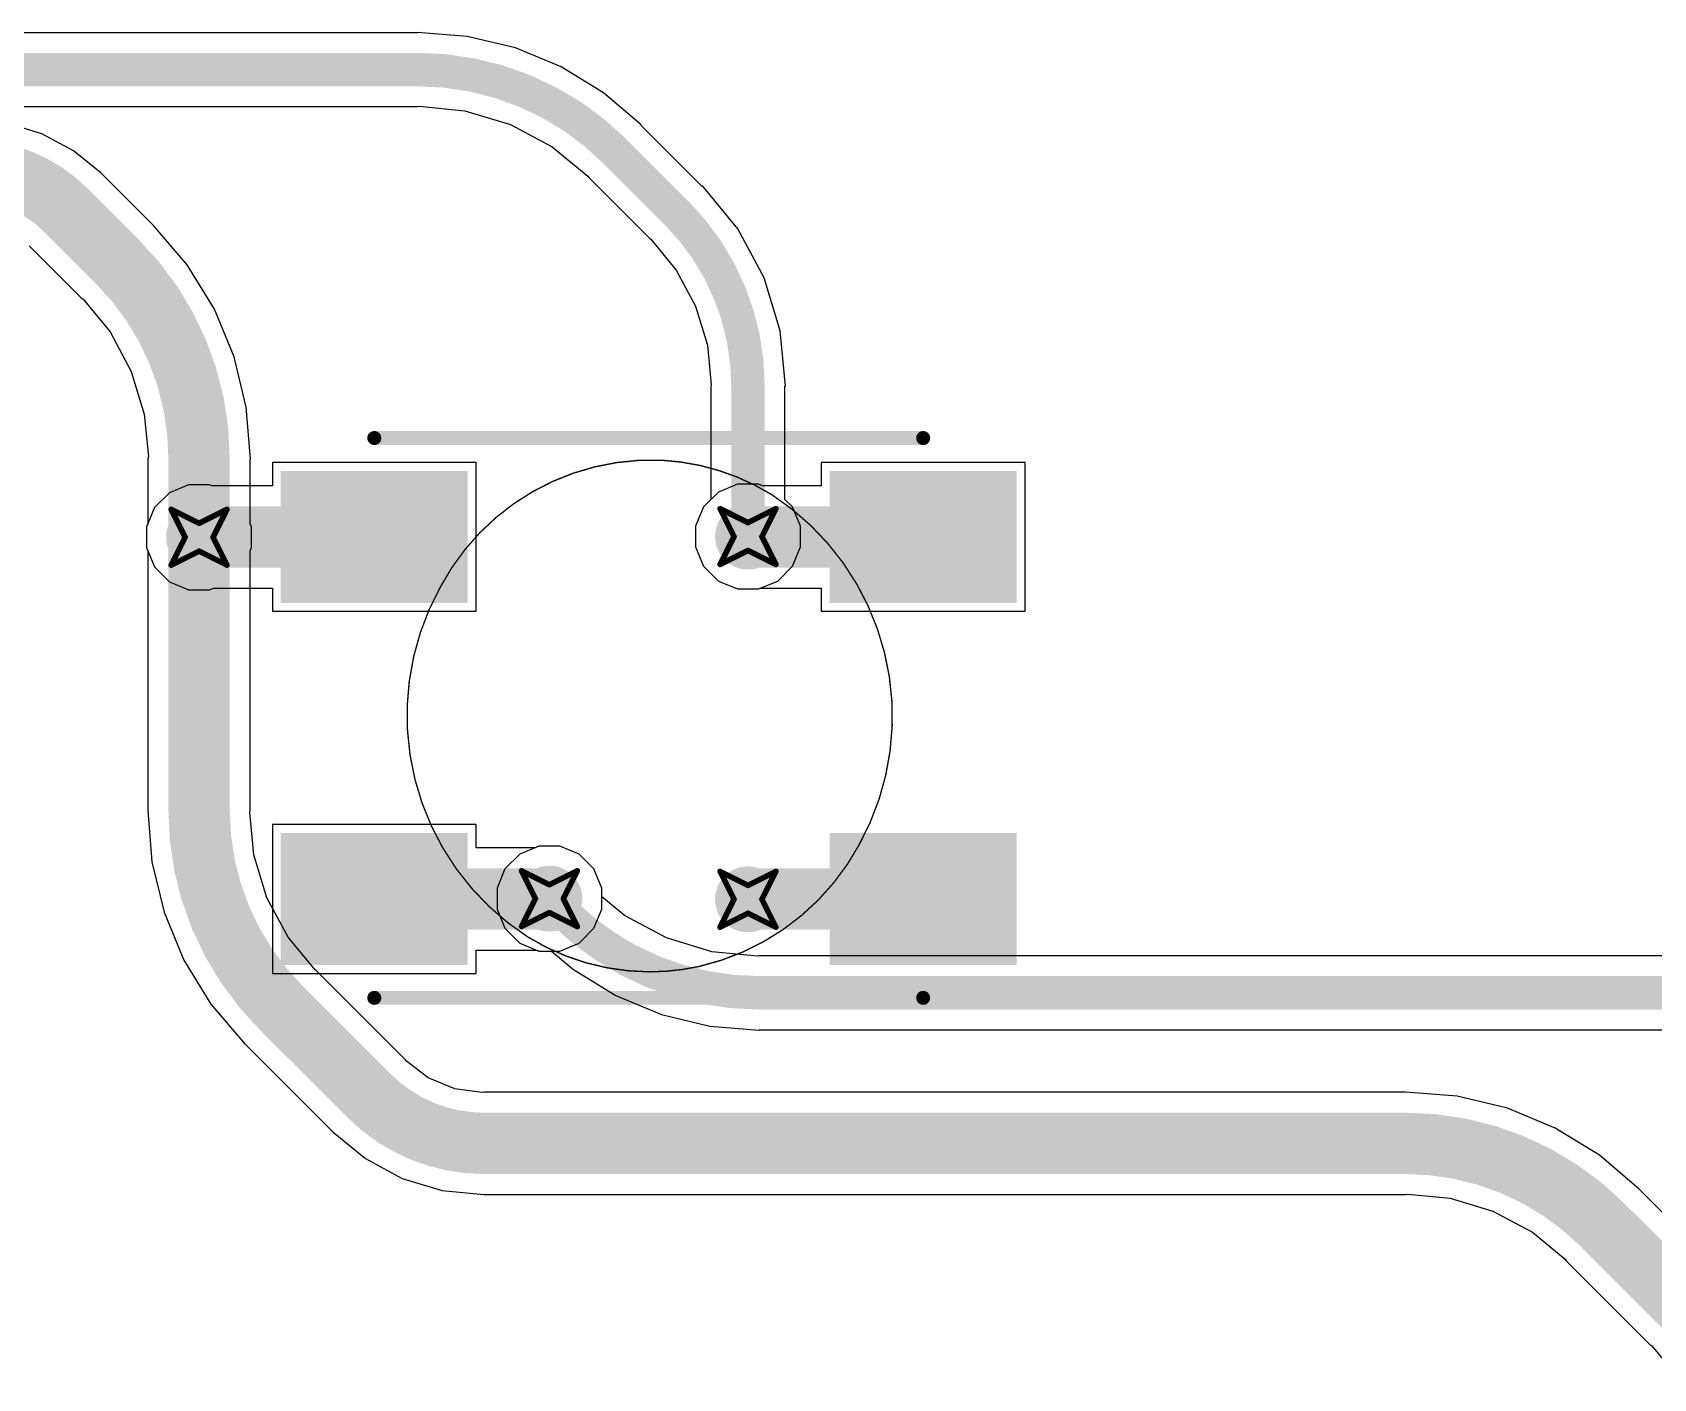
# Model space of a CAD drawing. Header units: inches. Extents: x -11 to 1110, y -7 to 455.
# Drawn here: x 563.1 to 577.86, y 254.47 to 266.74 of the extents above; entities that cross this region are included whole.
import ezdxf

# ---------------------------------------------------------------- set-up
doc = ezdxf.new("R2010")
doc.units = ezdxf.units.IN
for name, color, linetype in [('Bottom Layer', 5, 'Continuous'), ('Drill Drawing', 1, 'Continuous'), ('Mechanical 7', 56, 'Continuous'), ('Top Layer', 1, 'Continuous'), ('Top Overlay', 2, 'Continuous'), ('Top Paste', 8, 'Continuous'), ('Top Solder', 216, 'Continuous'), ('Via Holes', 16, 'Continuous')]:
    doc.layers.add(name, color=color, linetype=linetype)

msp = doc.modelspace()

# ---------------------------------------------------------------- hatches: boundary and pattern name
at = {"layer": 'Bottom Layer'}
h = msp.add_hatch(color=5, dxfattribs=at)
edge = h.paths.add_edge_path()
edge.add_arc((564.615, 262.14), 0.3, 0, 360)
h = msp.add_hatch(color=5, dxfattribs=at)
edge = h.paths.add_edge_path()
edge.add_arc((569.615, 262.146), 0.3, 0, 360)
h = msp.add_hatch(color=5, dxfattribs=at)
edge = h.paths.add_edge_path()
edge.add_arc((567.806, 258.846), 0.3, 0, 360)
h = msp.add_hatch(color=5, dxfattribs=at)
edge = h.paths.add_edge_path()
edge.add_arc((569.615, 258.84), 0.3, 0, 360)
at = {"layer": 'Top Layer'}
for points in [[(565.461, 262.643), (566.961, 262.643), (566.961, 261.643), (565.461, 261.643)], [(571.961, 261.643), (570.461, 261.643), (570.461, 262.643), (571.961, 262.643)], [(565.461, 259.343), (566.961, 259.343), (566.961, 258.343), (565.461, 258.343)], [(570.461, 259.343), (571.961, 259.343), (571.961, 258.343), (570.461, 258.343)]]:
    msp.add_hatch(color=1, dxfattribs=at).paths.add_polyline_path(points)
h = msp.add_hatch(color=1, dxfattribs=at)
edge = h.paths.add_edge_path()
edge.add_arc((564.615, 262.14), 0.3, 0, 360)
h = msp.add_hatch(color=1, dxfattribs=at)
edge = h.paths.add_edge_path()
edge.add_arc((569.615, 262.146), 0.3, 0, 360)
h = msp.add_hatch(color=1, dxfattribs=at)
edge = h.paths.add_edge_path()
edge.add_arc((567.806, 258.846), 0.3, 0, 360)
h = msp.add_hatch(color=1, dxfattribs=at)
edge = h.paths.add_edge_path()
edge.add_arc((569.615, 258.84), 0.3, 0, 360)
at = {"layer": 'Top Paste'}
for points in [[(565.461, 262.643), (566.961, 262.643), (566.961, 261.643), (565.461, 261.643)], [(571.961, 261.643), (570.461, 261.643), (570.461, 262.643), (571.961, 262.643)], [(565.461, 259.343), (566.961, 259.343), (566.961, 258.343), (565.461, 258.343)], [(570.461, 259.343), (571.961, 259.343), (571.961, 258.343), (570.461, 258.343)]]:
    msp.add_hatch(color=8, dxfattribs=at).paths.add_polyline_path(points)
at = {"layer": 'Top Solder'}
for points in [[(565.359, 262.745), (567.062, 262.745), (567.062, 261.541), (565.359, 261.541)], [(572.062, 261.541), (570.359, 261.541), (570.359, 262.745), (572.062, 262.745)], [(565.359, 259.445), (567.062, 259.445), (567.062, 258.241), (565.359, 258.241)], [(570.359, 259.445), (572.062, 259.445), (572.062, 258.241), (570.359, 258.241)]]:
    msp.add_hatch(color=216, dxfattribs=at).paths.add_polyline_path(points)
at = {"layer": 'Via Holes'}
h = msp.add_hatch(color=7, dxfattribs=at)
edge = h.paths.add_edge_path()
edge.add_arc((564.615, 262.14), 0.15, 0, 360)
h = msp.add_hatch(color=7, dxfattribs=at)
edge = h.paths.add_edge_path()
edge.add_arc((569.615, 262.146), 0.15, 0, 360)
h = msp.add_hatch(color=7, dxfattribs=at)
edge = h.paths.add_edge_path()
edge.add_arc((567.806, 258.846), 0.15, 0, 360)
h = msp.add_hatch(color=7, dxfattribs=at)
edge = h.paths.add_edge_path()
edge.add_arc((569.615, 258.84), 0.15, 0, 360)

# ---------------------------------------------------------------- linework, layer by layer
at = {"layer": 'Bottom Layer'}
for p, q in [((566.606, 266.738), (554.815, 266.738)), ((567.056, 266.705), (566.606, 266.741)), ((566.606, 266.741), (566.606, 266.738)), ((567.496, 266.6), (567.056, 266.705)), ((567.913, 266.427), (567.496, 266.6)), ((568.298, 266.191), (567.913, 266.427)), ((568.642, 265.898), (568.298, 266.191)), ((562.626, 266.065), (566.606, 266.065)), ((566.606, 266.065), (566.621, 266.068)), ((566.621, 266.068), (567.037, 266.027)), ((567.037, 266.027), (567.451, 265.901)), ((563.182, 265.818), (562.867, 265.914)), ((563.472, 265.663), (563.182, 265.818)), ((567.451, 265.901), (567.832, 265.697)), ((568.64, 265.896), (568.642, 265.898)), ((569.198, 265.338), (568.64, 265.896)), ((567.832, 265.697), (568.156, 265.432)), ((563.72, 265.46), (563.472, 265.663)), ((563.727, 265.455), (563.72, 265.46)), ((564.201, 264.981), (563.727, 265.455)), ((568.156, 265.432), (568.164, 265.42)), ((568.164, 265.42), (568.722, 264.862)), ((569.202, 265.342), (569.198, 265.338)), ((569.198, 265.338), (569.198, 265.338)), ((569.523, 264.951), (569.202, 265.342)), ((564.507, 264.622), (564.201, 264.981)), ((564.201, 264.981), (564.201, 264.981)), ((564.201, 264.981), (564.201, 264.981)), ((569.761, 264.505), (569.523, 264.951)), ((563.068, 264.796), (563.542, 264.322)), ((568.722, 264.862), (568.73, 264.856)), ((568.73, 264.856), (568.961, 264.575)), ((564.754, 264.22), (564.507, 264.622)), ((568.961, 264.575), (569.137, 264.246)), ((569.908, 264.021), (569.761, 264.505)), ((563.542, 264.322), (563.559, 264.31)), ((563.559, 264.31), (563.805, 264.011)), ((564.934, 263.784), (564.754, 264.22)), ((569.137, 264.246), (569.245, 263.889)), ((563.805, 264.011), (563.997, 263.651)), ((569.958, 263.518), (569.908, 264.021)), ((565.045, 263.326), (564.934, 263.784)), ((569.245, 263.889), (569.28, 263.528)), ((563.997, 263.651), (564.115, 263.261)), ((569.28, 263.528), (569.278, 263.518)), ((569.278, 263.518), (569.278, 262.485)), ((569.952, 262.485), (569.952, 263.518)), ((569.952, 263.518), (569.958, 263.518)), ((565.082, 262.855), (565.045, 263.326)), ((564.115, 263.261), (564.153, 262.876)), ((564.153, 262.876), (564.149, 262.855)), ((564.149, 262.855), (564.149, 262.263)), ((565.081, 262.263), (565.081, 262.855)), ((565.081, 262.855), (565.082, 262.855)), ((569.278, 262.485), (569.21, 262.417)), ((570.02, 262.417), (569.952, 262.485)), ((569.21, 262.417), (569.137, 262.241)), ((570.093, 262.241), (570.02, 262.417)), ((564.149, 262.263), (564.137, 262.235)), ((564.137, 262.235), (564.137, 262.045)), ((565.093, 262.235), (565.081, 262.263)), ((565.093, 262.045), (565.093, 262.235)), ((569.137, 262.241), (569.137, 262.051)), ((570.093, 262.051), (570.093, 262.241)), ((564.137, 262.045), (564.149, 262.017)), ((564.149, 262.017), (564.149, 259.651)), ((565.081, 262.017), (565.093, 262.045)), ((565.081, 259.651), (565.081, 262.017)), ((569.137, 262.051), (569.21, 261.876)), ((570.02, 261.876), (570.093, 262.051)), ((569.21, 261.876), (569.345, 261.741)), ((569.886, 261.741), (570.02, 261.876)), ((569.345, 261.741), (569.52, 261.669)), ((569.71, 261.669), (569.886, 261.741)), ((569.52, 261.669), (569.71, 261.669)), ((564.149, 259.651), (564.149, 259.651)), ((564.149, 259.651), (564.186, 259.181)), ((565.077, 259.63), (565.081, 259.651)), ((565.115, 259.245), (565.077, 259.63)), ((567.711, 259.324), (567.536, 259.252)), ((567.901, 259.324), (567.711, 259.324)), ((568.077, 259.252), (567.901, 259.324)), ((564.186, 259.181), (564.296, 258.722)), ((565.233, 258.855), (565.115, 259.245)), ((567.536, 259.252), (567.401, 259.117)), ((568.211, 259.117), (568.077, 259.252)), ((567.401, 259.117), (567.329, 258.941)), ((568.284, 258.941), (568.211, 259.117)), ((567.329, 258.941), (567.329, 258.751)), ((568.284, 258.862), (568.284, 258.941)), ((565.426, 258.495), (565.233, 258.855)), ((567.329, 258.751), (567.401, 258.576)), ((568.491, 258.692), (568.284, 258.862)), ((564.296, 258.722), (564.476, 258.286)), ((568.872, 258.488), (568.491, 258.692)), ((565.671, 258.196), (565.426, 258.495)), ((567.401, 258.576), (567.536, 258.441)), ((567.536, 258.441), (567.711, 258.369)), ((569.286, 258.362), (568.872, 258.488)), ((564.476, 258.286), (564.723, 257.884)), ((567.711, 258.369), (567.826, 258.369)), ((567.826, 258.369), (568.025, 258.199)), ((569.702, 258.322), (569.286, 258.362)), ((569.717, 258.324), (569.702, 258.322)), ((579.744, 258.324), (569.717, 258.324)), ((565.689, 258.185), (565.671, 258.196)), ((566.496, 257.378), (565.689, 258.185)), ((568.025, 258.199), (568.41, 257.963)), ((564.723, 257.884), (565.029, 257.525)), ((568.41, 257.963), (568.827, 257.79)), ((568.827, 257.79), (569.267, 257.684)), ((569.267, 257.684), (569.717, 257.649)), ((569.717, 257.649), (569.717, 257.651)), ((569.717, 257.651), (579.744, 257.651)), ((565.029, 257.525), (565.029, 257.525)), ((565.029, 257.525), (565.836, 256.718)), ((566.504, 257.365), (566.496, 257.378)), ((566.702, 257.213), (566.504, 257.365)), ((566.946, 257.112), (566.702, 257.213)), ((567.194, 257.079), (566.946, 257.112)), ((567.208, 257.082), (567.194, 257.079)), ((575.604, 257.082), (567.208, 257.082)), ((576.074, 257.046), (575.604, 257.083)), ((575.604, 257.083), (575.604, 257.082)), ((576.533, 256.936), (576.074, 257.046)), ((576.969, 256.755), (576.533, 256.936)), ((565.836, 256.718), (565.836, 256.718)), ((565.836, 256.718), (566.13, 256.477)), ((577.371, 256.508), (576.969, 256.755)), ((566.13, 256.477), (566.466, 256.297)), ((577.73, 256.202), (577.371, 256.508)), ((566.466, 256.297), (566.83, 256.187)), ((566.83, 256.187), (567.208, 256.15)), ((567.208, 256.15), (567.208, 256.15)), ((567.208, 256.15), (575.604, 256.15)), ((575.604, 256.15), (575.625, 256.154)), ((575.625, 256.154), (576.01, 256.116)), ((576.01, 256.116), (576.4, 255.998)), ((578.49, 255.442), (577.73, 256.202)), ((577.73, 256.202), (577.73, 256.202)), ((576.4, 255.998), (576.76, 255.806)), ((576.76, 255.806), (577.059, 255.56)), ((577.059, 255.56), (577.071, 255.543)), ((577.071, 255.543), (577.83, 254.783)), ((577.83, 254.783), (577.848, 254.771)), ((577.848, 254.771), (578.093, 254.472))]:
    msp.add_line(p, q, dxfattribs=at)
for points in [[(554.815, 266.402, 0.305, 0.305, 0), (566.606, 266.402, 0.305, 0.305, 0)], [(566.606, 266.402, 0.305, 0.305, -0.198912), (568.402, 265.658, 0.305, 0.305, 0)], [(562.539, 265.481, 0.559, 0.559, -0.198912), (563.397, 265.125, 0.559, 0.559, 0)], [(568.402, 265.658, 0.305, 0.305, 0), (568.96, 265.1, 0.305, 0.305, 0)], [(563.397, 265.125, 0.559, 0.559, 0), (563.871, 264.651, 0.559, 0.559, 0)], [(568.96, 265.1, 0.305, 0.305, -0.198897), (569.615, 263.518, 0.305, 0.305, 0)], [(563.871, 264.651, 0.559, 0.559, -0.198912), (564.615, 262.855, 0.559, 0.559, 0)], [(569.615, 262.146, 0.305, 0.305, 0), (569.615, 263.518, 0.305, 0.305, 0)], [(564.615, 262.14, 0.559, 0.559, 0), (564.615, 262.855, 0.559, 0.559, 0)], [(564.615, 259.651, 0.559, 0.559, 0), (564.615, 262.14, 0.559, 0.559, 0)], [(565.359, 257.855, 0.559, 0.559, -0.198912), (564.615, 259.651, 0.559, 0.559, 0)], [(567.806, 258.846, 0.305, 0.305, 0), (567.921, 258.732, 0.305, 0.305, 0)], [(569.717, 257.988, 0.305, 0.305, -0.198912), (567.921, 258.732, 0.305, 0.305, 0)], [(569.717, 257.988, 0.305, 0.305, 0), (579.744, 257.988, 0.305, 0.305, 0)], [(565.359, 257.855, 0.559, 0.559, 0), (566.166, 257.048, 0.559, 0.559, 0)], [(567.208, 256.616, 0.559, 0.559, -0.198912), (566.166, 257.048, 0.559, 0.559, 0)], [(567.208, 256.616, 0.559, 0.559, 0), (575.604, 256.616, 0.559, 0.559, 0)], [(575.604, 256.616, 0.559, 0.559, -0.198912), (577.4, 255.872, 0.559, 0.559, 0)], [(577.4, 255.872, 0.559, 0.559, 0), (578.16, 255.112, 0.559, 0.559, 0)]]:
    msp.add_lwpolyline(points, format="xyseb", dxfattribs=at)
for points in [[(566.53, 266.402, 0.152, 0.152, 1), (566.682, 266.402, 0.152, 0.152, 1)], [(566.53, 266.402, 0.152, 0.152, 1), (566.682, 266.402, 0.152, 0.152, 1)], [(568.326, 265.658, 0.152, 0.152, 1), (568.478, 265.658, 0.152, 0.152, 1)], [(568.326, 265.658, 0.152, 0.152, 1), (568.478, 265.658, 0.152, 0.152, 1)], [(563.258, 265.125, 0.279, 0.279, 1), (563.537, 265.125, 0.279, 0.279, 1)], [(563.258, 265.125, 0.279, 0.279, 1), (563.537, 265.125, 0.279, 0.279, 1)], [(568.884, 265.1, 0.152, 0.152, 1), (569.036, 265.1, 0.152, 0.152, 1)], [(568.884, 265.1, 0.152, 0.152, 1), (569.036, 265.1, 0.152, 0.152, 1)], [(563.732, 264.651, 0.279, 0.279, 1), (564.011, 264.651, 0.279, 0.279, 1)], [(563.732, 264.651, 0.279, 0.279, 1), (564.011, 264.651, 0.279, 0.279, 1)], [(569.539, 263.518, 0.152, 0.152, 1), (569.691, 263.518, 0.152, 0.152, 1)], [(569.539, 263.518, 0.152, 0.152, 1), (569.691, 263.518, 0.152, 0.152, 1)], [(564.475, 262.855, 0.279, 0.279, 1), (564.755, 262.855, 0.279, 0.279, 1)], [(564.475, 262.855, 0.279, 0.279, 1), (564.755, 262.855, 0.279, 0.279, 1)], [(564.475, 262.14, 0.279, 0.279, 1), (564.755, 262.14, 0.279, 0.279, 1)], [(564.475, 262.14, 0.279, 0.279, 1), (564.755, 262.14, 0.279, 0.279, 1)], [(569.539, 262.146, 0.152, 0.152, 1), (569.691, 262.146, 0.152, 0.152, 1)], [(564.475, 259.651, 0.279, 0.279, 1), (564.755, 259.651, 0.279, 0.279, 1)], [(564.475, 259.651, 0.279, 0.279, 1), (564.755, 259.651, 0.279, 0.279, 1)], [(567.73, 258.846, 0.152, 0.152, 1), (567.883, 258.846, 0.152, 0.152, 1)], [(567.845, 258.732, 0.152, 0.152, 1), (567.997, 258.732, 0.152, 0.152, 1)], [(567.845, 258.732, 0.152, 0.152, 1), (567.997, 258.732, 0.152, 0.152, 1)], [(569.641, 257.988, 0.152, 0.152, 1), (569.793, 257.988, 0.152, 0.152, 1)], [(569.641, 257.988, 0.152, 0.152, 1), (569.793, 257.988, 0.152, 0.152, 1)], [(565.219, 257.855, 0.279, 0.279, 1), (565.499, 257.855, 0.279, 0.279, 1)], [(565.219, 257.855, 0.279, 0.279, 1), (565.499, 257.855, 0.279, 0.279, 1)], [(566.026, 257.048, 0.279, 0.279, 1), (566.306, 257.048, 0.279, 0.279, 1)], [(566.026, 257.048, 0.279, 0.279, 1), (566.306, 257.048, 0.279, 0.279, 1)], [(567.069, 256.616, 0.279, 0.279, 1), (567.348, 256.616, 0.279, 0.279, 1)], [(567.069, 256.616, 0.279, 0.279, 1), (567.348, 256.616, 0.279, 0.279, 1)], [(575.464, 256.616, 0.279, 0.279, 1), (575.744, 256.616, 0.279, 0.279, 1)], [(575.464, 256.616, 0.279, 0.279, 1), (575.744, 256.616, 0.279, 0.279, 1)], [(577.26, 255.872, 0.279, 0.279, 1), (577.54, 255.872, 0.279, 0.279, 1)], [(577.26, 255.872, 0.279, 0.279, 1), (577.54, 255.872, 0.279, 0.279, 1)]]:
    msp.add_lwpolyline(points, format="xyseb", close=True, dxfattribs=at)
at = {"layer": 'Drill Drawing'}
for points in [[(569.361, 262.4, 0.0508, 0.0508, 0), (569.615, 262.273, 0.0508, 0.0508, 0)], [(569.361, 262.4, 0.0508, 0.0508, 0), (569.488, 262.146, 0.0508, 0.0508, 0)], [(569.615, 262.273, 0.0508, 0.0508, 0), (569.869, 262.4, 0.0508, 0.0508, 0)], [(569.742, 262.146, 0.0508, 0.0508, 0), (569.869, 262.4, 0.0508, 0.0508, 0)], [(564.361, 262.394, 0.0508, 0.0508, 0), (564.615, 262.267, 0.0508, 0.0508, 0)], [(564.361, 262.394, 0.0508, 0.0508, 0), (564.488, 262.14, 0.0508, 0.0508, 0)], [(564.615, 262.267, 0.0508, 0.0508, 0), (564.869, 262.394, 0.0508, 0.0508, 0)], [(564.742, 262.14, 0.0508, 0.0508, 0), (564.869, 262.394, 0.0508, 0.0508, 0)], [(564.361, 261.886, 0.0508, 0.0508, 0), (564.488, 262.14, 0.0508, 0.0508, 0)], [(564.742, 262.14, 0.0508, 0.0508, 0), (564.869, 261.886, 0.0508, 0.0508, 0)], [(569.361, 261.892, 0.0508, 0.0508, 0), (569.488, 262.146, 0.0508, 0.0508, 0)], [(569.742, 262.146, 0.0508, 0.0508, 0), (569.869, 261.892, 0.0508, 0.0508, 0)], [(564.361, 261.886, 0.0508, 0.0508, 0), (564.615, 262.013, 0.0508, 0.0508, 0)], [(564.615, 262.013, 0.0508, 0.0508, 0), (564.869, 261.886, 0.0508, 0.0508, 0)], [(569.361, 261.892, 0.0508, 0.0508, 0), (569.615, 262.019, 0.0508, 0.0508, 0)], [(569.615, 262.019, 0.0508, 0.0508, 0), (569.869, 261.892, 0.0508, 0.0508, 0)], [(567.552, 259.1, 0.0508, 0.0508, 0), (567.806, 258.973, 0.0508, 0.0508, 0)], [(567.552, 259.1, 0.0508, 0.0508, 0), (567.679, 258.846, 0.0508, 0.0508, 0)], [(567.806, 258.973, 0.0508, 0.0508, 0), (568.06, 259.1, 0.0508, 0.0508, 0)], [(567.933, 258.846, 0.0508, 0.0508, 0), (568.06, 259.1, 0.0508, 0.0508, 0)], [(569.361, 259.094, 0.0508, 0.0508, 0), (569.615, 258.967, 0.0508, 0.0508, 0)], [(569.361, 259.094, 0.0508, 0.0508, 0), (569.488, 258.84, 0.0508, 0.0508, 0)], [(569.615, 258.967, 0.0508, 0.0508, 0), (569.869, 259.094, 0.0508, 0.0508, 0)], [(569.742, 258.84, 0.0508, 0.0508, 0), (569.869, 259.094, 0.0508, 0.0508, 0)], [(567.552, 258.592, 0.0508, 0.0508, 0), (567.679, 258.846, 0.0508, 0.0508, 0)], [(567.552, 258.592, 0.0508, 0.0508, 0), (567.806, 258.719, 0.0508, 0.0508, 0)], [(567.806, 258.719, 0.0508, 0.0508, 0), (568.06, 258.592, 0.0508, 0.0508, 0)], [(567.933, 258.846, 0.0508, 0.0508, 0), (568.06, 258.592, 0.0508, 0.0508, 0)], [(569.361, 258.586, 0.0508, 0.0508, 0), (569.488, 258.84, 0.0508, 0.0508, 0)], [(569.361, 258.586, 0.0508, 0.0508, 0), (569.615, 258.713, 0.0508, 0.0508, 0)], [(569.615, 258.713, 0.0508, 0.0508, 0), (569.869, 258.586, 0.0508, 0.0508, 0)], [(569.742, 258.84, 0.0508, 0.0508, 0), (569.869, 258.586, 0.0508, 0.0508, 0)]]:
    msp.add_lwpolyline(points, format="xyseb", dxfattribs=at)
for points in [[(569.348, 262.4, 0.0254, 0.0254, 1), (569.374, 262.4, 0.0254, 0.0254, 1)], [(569.348, 262.4, 0.0254, 0.0254, 1), (569.374, 262.4, 0.0254, 0.0254, 1)], [(569.856, 262.4, 0.0254, 0.0254, 1), (569.882, 262.4, 0.0254, 0.0254, 1)], [(569.856, 262.4, 0.0254, 0.0254, 1), (569.882, 262.4, 0.0254, 0.0254, 1)], [(564.348, 262.394, 0.0254, 0.0254, 1), (564.374, 262.394, 0.0254, 0.0254, 1)], [(564.348, 262.394, 0.0254, 0.0254, 1), (564.374, 262.394, 0.0254, 0.0254, 1)], [(564.602, 262.267, 0.0254, 0.0254, 1), (564.628, 262.267, 0.0254, 0.0254, 1)], [(564.602, 262.267, 0.0254, 0.0254, 1), (564.628, 262.267, 0.0254, 0.0254, 1)], [(564.856, 262.394, 0.0254, 0.0254, 1), (564.882, 262.394, 0.0254, 0.0254, 1)], [(564.856, 262.394, 0.0254, 0.0254, 1), (564.882, 262.394, 0.0254, 0.0254, 1)], [(569.602, 262.273, 0.0254, 0.0254, 1), (569.628, 262.273, 0.0254, 0.0254, 1)], [(569.602, 262.273, 0.0254, 0.0254, 1), (569.628, 262.273, 0.0254, 0.0254, 1)], [(564.475, 262.14, 0.0254, 0.0254, 1), (564.501, 262.14, 0.0254, 0.0254, 1)], [(564.475, 262.14, 0.0254, 0.0254, 1), (564.501, 262.14, 0.0254, 0.0254, 1)], [(564.729, 262.14, 0.0254, 0.0254, 1), (564.755, 262.14, 0.0254, 0.0254, 1)], [(564.729, 262.14, 0.0254, 0.0254, 1), (564.755, 262.14, 0.0254, 0.0254, 1)], [(569.475, 262.146, 0.0254, 0.0254, 1), (569.501, 262.146, 0.0254, 0.0254, 1)], [(569.475, 262.146, 0.0254, 0.0254, 1), (569.501, 262.146, 0.0254, 0.0254, 1)], [(569.729, 262.146, 0.0254, 0.0254, 1), (569.755, 262.146, 0.0254, 0.0254, 1)], [(569.729, 262.146, 0.0254, 0.0254, 1), (569.755, 262.146, 0.0254, 0.0254, 1)], [(564.602, 262.013, 0.0254, 0.0254, 1), (564.628, 262.013, 0.0254, 0.0254, 1)], [(564.602, 262.013, 0.0254, 0.0254, 1), (564.628, 262.013, 0.0254, 0.0254, 1)], [(569.602, 262.019, 0.0254, 0.0254, 1), (569.628, 262.019, 0.0254, 0.0254, 1)], [(569.602, 262.019, 0.0254, 0.0254, 1), (569.628, 262.019, 0.0254, 0.0254, 1)], [(564.348, 261.886, 0.0254, 0.0254, 1), (564.374, 261.886, 0.0254, 0.0254, 1)], [(564.348, 261.886, 0.0254, 0.0254, 1), (564.374, 261.886, 0.0254, 0.0254, 1)], [(564.856, 261.886, 0.0254, 0.0254, 1), (564.882, 261.886, 0.0254, 0.0254, 1)], [(564.856, 261.886, 0.0254, 0.0254, 1), (564.882, 261.886, 0.0254, 0.0254, 1)], [(569.348, 261.892, 0.0254, 0.0254, 1), (569.374, 261.892, 0.0254, 0.0254, 1)], [(569.348, 261.892, 0.0254, 0.0254, 1), (569.374, 261.892, 0.0254, 0.0254, 1)], [(569.856, 261.892, 0.0254, 0.0254, 1), (569.882, 261.892, 0.0254, 0.0254, 1)], [(569.856, 261.892, 0.0254, 0.0254, 1), (569.882, 261.892, 0.0254, 0.0254, 1)], [(567.54, 259.1, 0.0254, 0.0254, 1), (567.565, 259.1, 0.0254, 0.0254, 1)], [(567.54, 259.1, 0.0254, 0.0254, 1), (567.565, 259.1, 0.0254, 0.0254, 1)], [(568.048, 259.1, 0.0254, 0.0254, 1), (568.073, 259.1, 0.0254, 0.0254, 1)], [(568.048, 259.1, 0.0254, 0.0254, 1), (568.073, 259.1, 0.0254, 0.0254, 1)], [(569.348, 259.094, 0.0254, 0.0254, 1), (569.374, 259.094, 0.0254, 0.0254, 1)], [(569.348, 259.094, 0.0254, 0.0254, 1), (569.374, 259.094, 0.0254, 0.0254, 1)], [(569.856, 259.094, 0.0254, 0.0254, 1), (569.882, 259.094, 0.0254, 0.0254, 1)], [(569.856, 259.094, 0.0254, 0.0254, 1), (569.882, 259.094, 0.0254, 0.0254, 1)], [(567.794, 258.973, 0.0254, 0.0254, 1), (567.819, 258.973, 0.0254, 0.0254, 1)], [(567.794, 258.973, 0.0254, 0.0254, 1), (567.819, 258.973, 0.0254, 0.0254, 1)], [(569.602, 258.967, 0.0254, 0.0254, 1), (569.628, 258.967, 0.0254, 0.0254, 1)], [(569.602, 258.967, 0.0254, 0.0254, 1), (569.628, 258.967, 0.0254, 0.0254, 1)], [(567.667, 258.846, 0.0254, 0.0254, 1), (567.692, 258.846, 0.0254, 0.0254, 1)], [(567.667, 258.846, 0.0254, 0.0254, 1), (567.692, 258.846, 0.0254, 0.0254, 1)], [(567.794, 258.719, 0.0254, 0.0254, 1), (567.819, 258.719, 0.0254, 0.0254, 1)], [(567.794, 258.719, 0.0254, 0.0254, 1), (567.819, 258.719, 0.0254, 0.0254, 1)], [(567.921, 258.846, 0.0254, 0.0254, 1), (567.946, 258.846, 0.0254, 0.0254, 1)], [(567.921, 258.846, 0.0254, 0.0254, 1), (567.946, 258.846, 0.0254, 0.0254, 1)], [(569.475, 258.84, 0.0254, 0.0254, 1), (569.501, 258.84, 0.0254, 0.0254, 1)], [(569.475, 258.84, 0.0254, 0.0254, 1), (569.501, 258.84, 0.0254, 0.0254, 1)], [(569.602, 258.713, 0.0254, 0.0254, 1), (569.628, 258.713, 0.0254, 0.0254, 1)], [(569.602, 258.713, 0.0254, 0.0254, 1), (569.628, 258.713, 0.0254, 0.0254, 1)], [(569.729, 258.84, 0.0254, 0.0254, 1), (569.755, 258.84, 0.0254, 0.0254, 1)], [(569.729, 258.84, 0.0254, 0.0254, 1), (569.755, 258.84, 0.0254, 0.0254, 1)], [(567.54, 258.592, 0.0254, 0.0254, 1), (567.565, 258.592, 0.0254, 0.0254, 1)], [(567.54, 258.592, 0.0254, 0.0254, 1), (567.565, 258.592, 0.0254, 0.0254, 1)], [(568.048, 258.592, 0.0254, 0.0254, 1), (568.073, 258.592, 0.0254, 0.0254, 1)], [(568.048, 258.592, 0.0254, 0.0254, 1), (568.073, 258.592, 0.0254, 0.0254, 1)], [(569.348, 258.586, 0.0254, 0.0254, 1), (569.374, 258.586, 0.0254, 0.0254, 1)], [(569.348, 258.586, 0.0254, 0.0254, 1), (569.374, 258.586, 0.0254, 0.0254, 1)], [(569.856, 258.586, 0.0254, 0.0254, 1), (569.882, 258.586, 0.0254, 0.0254, 1)], [(569.856, 258.586, 0.0254, 0.0254, 1), (569.882, 258.586, 0.0254, 0.0254, 1)]]:
    msp.add_lwpolyline(points, format="xyseb", close=True, dxfattribs=at)
at = {"layer": 'Mechanical 7'}
for points in [[(566.812, 261.685, 0.0127, 0.0127, -0.288939), (568.828, 262.842, 0.0127, 0.0127, 0)], [(568.828, 262.842, 0.0127, 0.0127, -0.125731), (569.83, 262.529, 0.0127, 0.0127, 0)], [(569.83, 262.529, 0.0127, 0.0127, -0.393999), (570.629, 259.34, 0.0127, 0.0127, 0)], [(567.611, 258.496, 0.0127, 0.0127, -0.395156), (566.812, 261.685, 0.0127, 0.0127, 0)], [(570.629, 259.34, 0.0127, 0.0127, -0.216527), (569.169, 258.228, 0.0127, 0.0127, 0)], [(568.718, 258.179, 0.0127, 0.0127, -0.138553), (567.611, 258.496, 0.0127, 0.0127, 0)], [(569.169, 258.228, 0.0127, 0.0127, -0.054283), (568.718, 258.179, 0.0127, 0.0127, 0)]]:
    msp.add_lwpolyline(points, format="xyseb", dxfattribs=at)
for points in [[(568.825, 262.842, 0.00635, 0.00635, 1), (568.832, 262.842, 0.00635, 0.00635, 1)], [(568.825, 262.842, 0.00635, 0.00635, 1), (568.832, 262.842, 0.00635, 0.00635, 1)], [(569.827, 262.529, 0.00635, 0.00635, 1), (569.833, 262.529, 0.00635, 0.00635, 1)], [(569.827, 262.529, 0.00635, 0.00635, 1), (569.833, 262.529, 0.00635, 0.00635, 1)], [(566.809, 261.685, 0.00635, 0.00635, 1), (566.815, 261.685, 0.00635, 0.00635, 1)], [(566.809, 261.685, 0.00635, 0.00635, 1), (566.815, 261.685, 0.00635, 0.00635, 1)], [(570.626, 259.34, 0.00635, 0.00635, 1), (570.632, 259.34, 0.00635, 0.00635, 1)], [(570.626, 259.34, 0.00635, 0.00635, 1), (570.632, 259.34, 0.00635, 0.00635, 1)], [(567.607, 258.496, 0.00635, 0.00635, 1), (567.614, 258.496, 0.00635, 0.00635, 1)], [(567.607, 258.496, 0.00635, 0.00635, 1), (567.614, 258.496, 0.00635, 0.00635, 1)], [(568.715, 258.179, 0.00635, 0.00635, 1), (568.721, 258.179, 0.00635, 0.00635, 1)], [(568.715, 258.179, 0.00635, 0.00635, 1), (568.721, 258.179, 0.00635, 0.00635, 1)], [(569.165, 258.228, 0.00635, 0.00635, 1), (569.172, 258.228, 0.00635, 0.00635, 1)], [(569.165, 258.228, 0.00635, 0.00635, 1), (569.172, 258.228, 0.00635, 0.00635, 1)]]:
    msp.add_lwpolyline(points, format="xyseb", close=True, dxfattribs=at)
at = {"layer": 'Top Layer'}
for p, q in [((567.139, 262.821), (565.283, 262.821)), ((565.283, 262.821), (565.283, 262.609)), ((567.139, 261.465), (567.139, 262.821)), ((572.139, 262.821), (570.283, 262.821)), ((570.283, 262.821), (570.283, 262.609)), ((572.139, 261.465), (572.139, 262.821)), ((564.52, 262.617), (564.345, 262.545)), ((564.71, 262.617), (564.52, 262.617)), ((564.73, 262.609), (564.71, 262.617)), ((565.283, 262.609), (564.73, 262.609)), ((569.52, 262.624), (569.345, 262.552)), ((569.71, 262.624), (569.52, 262.624)), ((569.746, 262.609), (569.71, 262.624)), ((570.283, 262.609), (569.746, 262.609)), ((564.345, 262.545), (564.21, 262.41)), ((569.345, 262.552), (569.21, 262.417)), ((564.21, 262.41), (564.137, 262.235)), ((569.21, 262.417), (569.137, 262.241)), ((564.137, 262.235), (564.137, 262.045)), ((569.137, 262.241), (569.137, 262.051)), ((564.137, 262.045), (564.21, 261.869)), ((569.137, 262.051), (569.21, 261.876)), ((564.21, 261.869), (564.345, 261.735)), ((569.21, 261.876), (569.345, 261.741)), ((564.345, 261.735), (564.52, 261.662)), ((569.345, 261.741), (569.52, 261.669)), ((564.52, 261.662), (564.71, 261.662)), ((564.71, 261.662), (564.746, 261.677)), ((564.746, 261.677), (565.283, 261.677)), ((565.283, 261.677), (565.283, 261.465)), ((569.52, 261.669), (569.71, 261.669)), ((569.71, 261.669), (569.73, 261.677)), ((569.73, 261.677), (570.283, 261.677)), ((570.283, 261.677), (570.283, 261.465)), ((565.283, 261.465), (567.139, 261.465)), ((570.283, 261.465), (572.139, 261.465)), ((567.139, 259.521), (565.283, 259.521)), ((565.283, 259.521), (565.283, 258.165)), ((567.139, 259.309), (567.139, 259.521)), ((567.711, 259.324), (567.675, 259.309)), ((567.901, 259.324), (567.711, 259.324)), ((568.077, 259.252), (567.901, 259.324)), ((567.675, 259.309), (567.139, 259.309)), ((568.211, 259.117), (568.077, 259.252)), ((568.284, 258.941), (568.211, 259.117)), ((568.284, 258.751), (568.284, 258.941)), ((568.211, 258.576), (568.284, 258.751)), ((567.901, 258.369), (568.077, 258.441)), ((568.077, 258.441), (568.211, 258.576)), ((567.139, 258.165), (567.139, 258.377)), ((567.139, 258.377), (567.691, 258.377)), ((567.691, 258.377), (567.711, 258.369)), ((567.711, 258.369), (567.901, 258.369)), ((565.283, 258.165), (567.139, 258.165))]:
    msp.add_line(p, q, dxfattribs=at)
for points in [[(564.615, 262.143, 0.559, 0.559, 0), (566.211, 262.143, 0.559, 0.559, 0)], [(569.615, 262.143, 0.559, 0.559, 0), (571.211, 262.143, 0.559, 0.559, 0)], [(566.211, 258.843, 0.559, 0.559, 0), (567.806, 258.843, 0.559, 0.559, 0)], [(569.615, 258.843, 0.559, 0.559, 0), (571.211, 258.843, 0.559, 0.559, 0)]]:
    msp.add_lwpolyline(points, format="xyseb", dxfattribs=at)
for points in [[(564.475, 262.143, 0.279, 0.279, 1), (564.755, 262.143, 0.279, 0.279, 1)], [(566.071, 262.143, 0.279, 0.279, 1), (566.35, 262.143, 0.279, 0.279, 1)], [(569.475, 262.143, 0.279, 0.279, 1), (569.755, 262.143, 0.279, 0.279, 1)], [(571.071, 262.143, 0.279, 0.279, 1), (571.35, 262.143, 0.279, 0.279, 1)], [(566.071, 258.843, 0.279, 0.279, 1), (566.35, 258.843, 0.279, 0.279, 1)], [(567.667, 258.843, 0.279, 0.279, 1), (567.946, 258.843, 0.279, 0.279, 1)], [(569.475, 258.843, 0.279, 0.279, 1), (569.755, 258.843, 0.279, 0.279, 1)], [(571.071, 258.843, 0.279, 0.279, 1), (571.35, 258.843, 0.279, 0.279, 1)]]:
    msp.add_lwpolyline(points, format="xyseb", close=True, dxfattribs=at)
at = {"layer": 'Top Overlay'}
for points in [[(566.211, 263.044, 0.127, 0.127, 0), (571.211, 263.044, 0.127, 0.127, 0)], [(565.155, 262.296, 0.254, 0.254, 0), (565.282, 262.169, 0.254, 0.254, 0)], [(565.155, 262.042, 0.254, 0.254, 0), (565.155, 262.296, 0.254, 0.254, 0)], [(565.155, 262.042, 0.254, 0.254, 0), (565.282, 262.169, 0.254, 0.254, 0)], [(566.211, 257.942, 0.127, 0.127, 0), (571.211, 257.942, 0.127, 0.127, 0)]]:
    msp.add_lwpolyline(points, format="xyseb", dxfattribs=at)
for points in [[(566.179, 263.044, 0.0635, 0.0635, 1), (566.243, 263.044, 0.0635, 0.0635, 1)], [(571.179, 263.044, 0.0635, 0.0635, 1), (571.243, 263.044, 0.0635, 0.0635, 1)], [(565.091, 262.296, 0.127, 0.127, 1), (565.218, 262.296, 0.127, 0.127, 1)], [(565.091, 262.296, 0.127, 0.127, 1), (565.218, 262.296, 0.127, 0.127, 1)], [(565.218, 262.169, 0.127, 0.127, 1), (565.345, 262.169, 0.127, 0.127, 1)], [(565.218, 262.169, 0.127, 0.127, 1), (565.345, 262.169, 0.127, 0.127, 1)], [(565.091, 262.042, 0.127, 0.127, 1), (565.218, 262.042, 0.127, 0.127, 1)], [(565.091, 262.042, 0.127, 0.127, 1), (565.218, 262.042, 0.127, 0.127, 1)], [(566.179, 257.942, 0.0635, 0.0635, 1), (566.243, 257.942, 0.0635, 0.0635, 1)], [(571.179, 257.942, 0.0635, 0.0635, 1), (571.243, 257.942, 0.0635, 0.0635, 1)]]:
    msp.add_lwpolyline(points, format="xyseb", close=True, dxfattribs=at)

doc.saveas('drawing.dxf')
